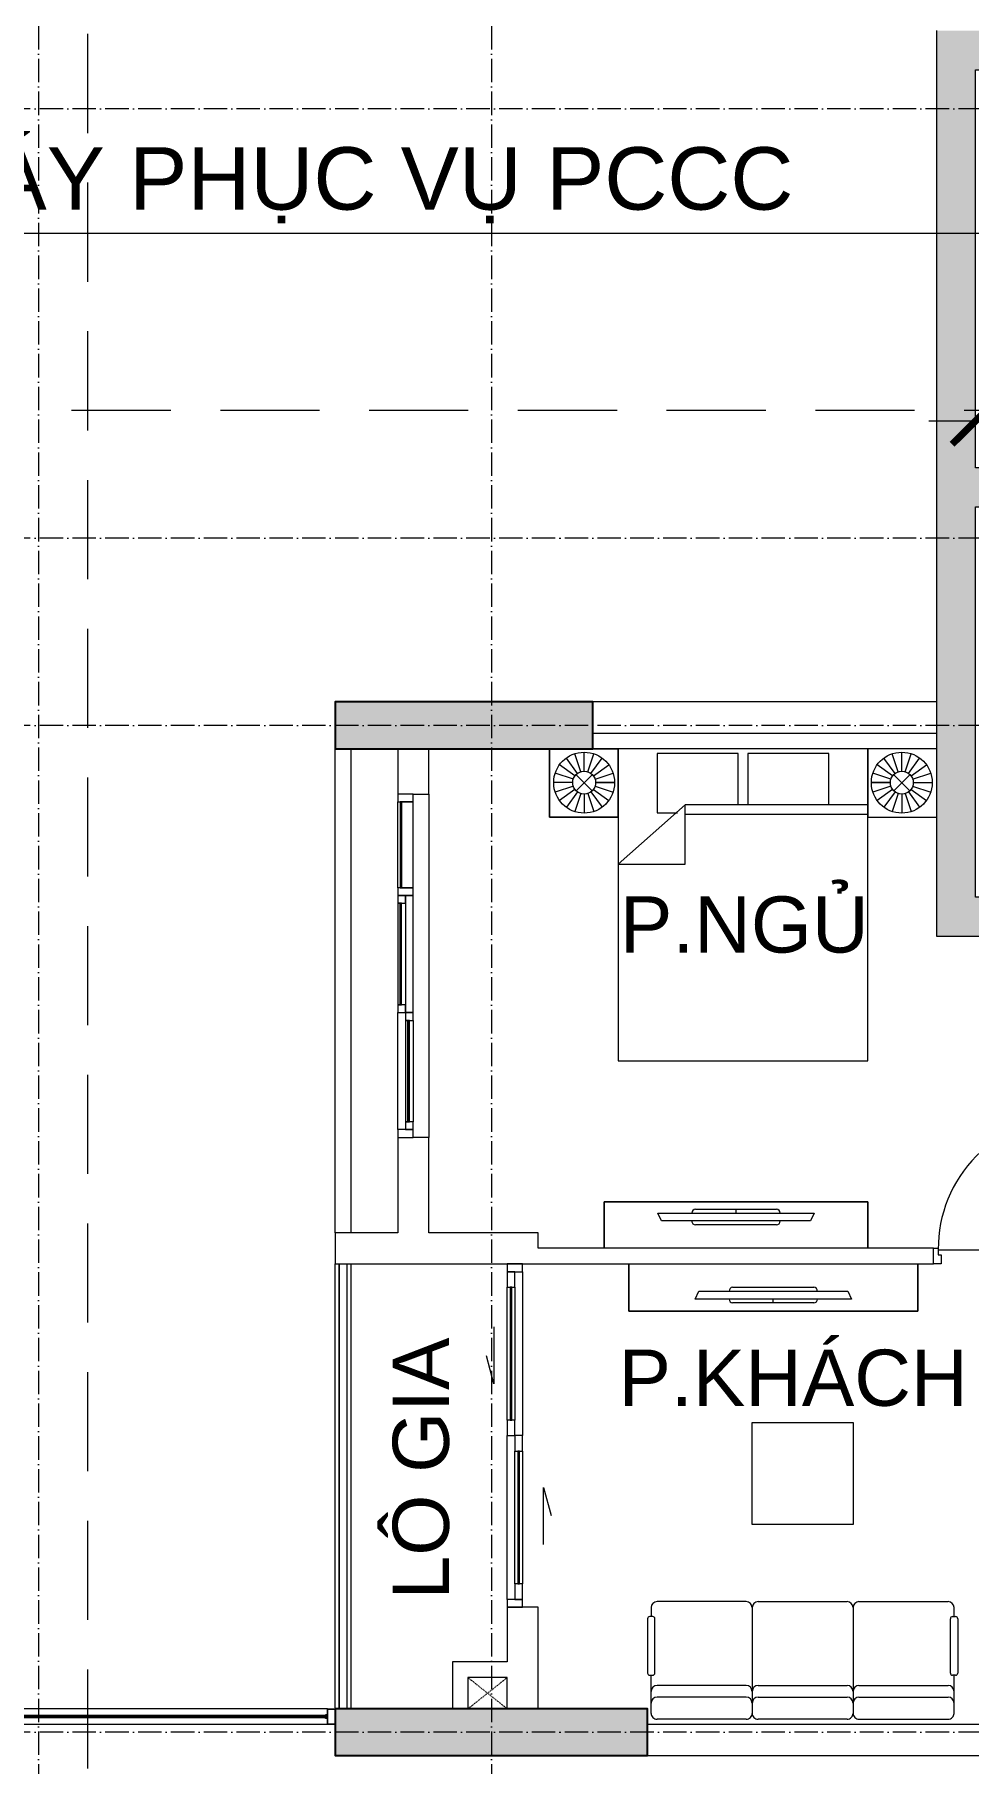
# Model space of a CAD drawing. Header units: millimetres. Extents: x -20144 to 122974, y -38328 to 48263.
# Drawn here: x 16976 to 22955, y 11250 to 22325 of the extents above; entities that cross this region are included whole.
import ezdxf

# ---------------------------------------------------------------- set-up
doc = ezdxf.new("R2010")
doc.units = ezdxf.units.MM
for name, pattern in [('Dash', [6.35, 3.175, -3.175]), ('Grid Line', [4.2, 3, -0.6, 0, -0.6]), ('HIDDEN2', [4.7625, 3.175, -1.5875])]:
    doc.linetypes.add(name, pattern=pattern)
for name, color, linetype, lineweight in [('A-DETL-GENF', 31, 'Continuous', 5), ('A-DETL-GENF-HDLN', 161, 'Dash', 5), ('CHU', 181, 'Continuous', 5), ('CUA', 31, 'Continuous', 9), ('DIM', 1, 'Continuous', 5), ('KI-HIEU-1', 151, 'Continuous', 9), ('NET CAT', 3, 'Continuous', 5), ('NET THAY 1', 41, 'Continuous', 5), ('NET-CAT', 3, 'Continuous', 15), ('NET-THAY', 2, 'Continuous', 9), ('THIET BI', 44, 'Continuous', 5), ('TRUC', 225, 'Continuous', 5), ('X-COT HAM$0$LC.HA', 8, 'Continuous', 9)]:
    doc.layers.add(name, color=color, linetype=linetype, lineweight=lineweight)
doc.styles.add('Arial_3', font='arial_0.ttf', dxfattribs={"height": 400})
doc.styles.add('Arial_4', font='arial_0.ttf', dxfattribs={"height": 360})
doc.styles.add('TA1', font='arial_0.ttf')
doc.dimstyles.new('D_200_KTx2', dxfattribs={"dimtxt": 400, "dimasz": 300, "dimexe": 300, "dimexo": 300, "dimgap": 160, "dimtad": 1, "dimdec": 0, "dimzin": 9, "dimtxsty": 'TA1', "dimblk": 'ARCHTICK', "dimcen": 1, "dimdle": 300, "dimclrd": 256, "dimclre": 256, "dimclrt": 7, "dimadec": 0, "dimazin": 0, "dimtfac": 1, "dimtdec": 0, "dimtix": 1, "dimtmove": 1, "dimatfit": 3, "dimldrblk": 'ARCHTICK', "dimfxl": 0, "dimtolj": 1, "dimtzin": 0, "dimlwd": -1, "dimlwe": -1, "dimarcsym": 0})

# ---------------------------------------------------------------- blocks, each defined once
blk = doc.blocks.new('VACH THANG MAY - VACH THANG MAY-1083953-MẶT BẰNG TẦNG 5 ĐẾN TẦNG 22')
at = {"layer": 'NET CAT', "lineweight": 9}
for p, q in [((22751, 22350), (22751, 16550)), ((22751, 16550), (26901, 16550))]:
    blk.add_line(p, q, dxfattribs=at)
blk = doc.blocks.new('ALC1807-ASCENT PLAZA-KET CAU_rvt-1-MẶT BẰNG TẦNG 5 ĐẾN TẦNG 22')
at = {"layer": 'X-COT HAM$0$LC.HA'}
h = blk.add_hatch(color=256, dxfattribs=at)
h.dxf.hatch_style = 1
h.paths.add_polyline_path([(20551, 17750), (20551, 18050), (18901, 18050), (18901, 17750)])
h = blk.add_hatch(color=256, dxfattribs=at)
h.dxf.hatch_style = 1
h.paths.add_polyline_path([(20901, 11300), (20901, 11600), (18901, 11600), (18901, 11300)])
at = {"ltscale": 1000}
for points in [[(20551, 17750), (20551, 18050), (18901, 18050), (18901, 17750)], [(20901, 11300), (20901, 11600), (18901, 11600), (18901, 11300)]]:
    blk.add_lwpolyline(points, close=True, dxfattribs=at)
at = {"color": 250, "lineweight": 15}
blk.add_blockref('VACH THANG MAY - VACH THANG MAY-1083953-MẶT BẰNG TẦNG 5 ĐẾN TẦNG 22', (0, 0), dxfattribs=at)
blk = doc.blocks.new('CUA LO GIA _LUA_ - CUA LO GIA _LUA_-1365713-MẶT BẰNG TẦNG 5 ĐẾN TẦNG 22')
at = {"layer": 'CUA'}
for p, q in [((332, 184), (511, 232)), ((697, 184), (332, 184)), ((-1050, 100), (-1100, 100)), ((-1100, 100), (-1100, 0)), ((-1050, 0), (-1050, 100)), ((-1050, 100), (0, 100)), ((-950, 50), (-1050, 50)), ((-1050, 50), (-1050, 0)), ((-1050, 0), (-950, 0)), ((-950, 0), (-950, 50)), ((-950, 50), (-100, 50)), ((-100, 30), (-950, 30)), ((-950, 30), (-950, 20)), ((-950, 20), (-100, 20)), ((-100, 0), (-950, 0)), ((0, 50), (-100, 50)), ((-100, 50), (-100, 0)), ((-100, 20), (-100, 30)), ((-100, 0), (0, 0)), ((100, 100), (0, 100)), ((0, 100), (0, 50)), ((0, 0), (0, 50)), ((0, 50), (100, 50)), ((100, 50), (100, 100)), ((100, 100), (950, 100)), ((950, 80), (100, 80)), ((100, 80), (100, 70)), ((100, 70), (950, 70)), ((950, 50), (100, 50)), ((1050, 100), (950, 100)), ((950, 100), (950, 50)), ((950, 70), (950, 80)), ((950, 50), (1050, 50)), ((1050, 50), (1050, 100)), ((1100, 100), (1050, 100)), ((1050, 100), (1050, 0)), ((1100, 0), (1100, 100)), ((-1100, 0), (-1050, 0)), ((1050, 0), (0, 0)), ((1050, 0), (1100, 0)), ((-697, -134), (-332, -134)), ((-332, -134), (-511, -182))]:
    blk.add_line(p, q, dxfattribs=at)
blk = doc.blocks.new('CUA PHONG NGU - Type 1-1365695-MẶT BẰNG TẦNG 5 ĐẾN TẦNG 22')
at = {"layer": 'CUA', "lineweight": 5}
for p, q in [((-349, -52), (-349, 48)), ((-349, 48), (-299, 48)), ((-299, 48), (-299, -11)), ((501, 48), (551, 48)), ((501, -11), (501, 48)), ((551, 48), (551, -52)), ((-319, -52), (-349, -52)), ((-319, -11), (-319, -52)), ((-299, -11), (-319, -11)), ((521, -11), (501, -11)), ((521, -52), (521, -11)), ((551, -52), (521, -52))]:
    blk.add_line(p, q, dxfattribs=at)
at = {"layer": 'CUA'}
for p, q in [((-278, -52), (-318, -52)), ((-318, -52), (-318, -890)), ((-278, -890), (-278, -52)), ((-318, -890), (-278, -890))]:
    blk.add_line(p, q, dxfattribs=at)
at = {"layer": 'CUA', "lineweight": 5}
blk.add_arc((-318, -52), 838, 270, 0.5, dxfattribs=at)
blk = doc.blocks.new('X-PHONG NGU 2 - X-PHONG NGU 2_Recovery_ 3-1759956-MẶT BẰNG TẦNG 5 ĐẾN TẦNG 22')
at = {"layer": 'CUA'}
for p, q in [((-1050, 0), (-1100, 0)), ((-1100, 0), (-1100, -100)), ((-500, 0), (-1050, 0)), ((-1050, 0), (-1050, -75)), ((-1050, -100), (-1050, 0)), ((-500, -75), (-500, 0)), ((-450, 0), (-500, 0)), ((-500, 0), (-500, -100)), ((300, 0), (-450, 0)), ((-450, 0), (-450, -50)), ((-450, -100), (-450, 0)), ((300, -50), (300, 0)), ((350, 0), (300, 0)), ((300, 0), (300, -50)), ((350, -50), (350, 0)), ((350, 0), (1000, 0)), ((1050, 0), (1000, 0)), ((1000, 0), (1000, -50)), ((1100, 0), (1050, 0)), ((1050, 0), (1050, -100)), ((1050, -50), (1050, 0)), ((1100, -100), (1100, 0)), ((-1100, -100), (-1050, -100)), ((-500, -75), (-1050, -75)), ((-1050, -75), (-1050, -85)), ((-1050, -75), (-500, -75)), ((-1050, -85), (-500, -85)), ((-500, -100), (-1050, -100)), ((-500, -85), (-500, -75)), ((-500, -100), (-450, -100)), ((-450, -50), (300, -50)), ((-400, -50), (-450, -50)), ((-450, -50), (-450, -100)), ((-450, -100), (-400, -100)), ((-400, -100), (-400, -50)), ((250, -75), (-400, -75)), ((-400, -75), (-400, -85)), ((-400, -85), (250, -85)), ((250, -85), (-400, -85)), ((-400, -85), (-400, -100)), ((-400, -100), (250, -100)), ((300, -50), (250, -50)), ((250, -50), (250, -100)), ((250, -85), (250, -75)), ((250, -100), (250, -85)), ((250, -100), (300, -100)), ((300, -50), (350, -50)), ((300, -100), (300, -50)), ((1050, -100), (300, -100)), ((1000, -25), (350, -25)), ((350, -25), (350, -35)), ((350, -35), (1000, -35)), ((1000, -35), (350, -35)), ((350, -35), (350, -50)), ((350, -50), (1000, -50)), ((1000, -35), (1000, -25)), ((1000, -50), (1000, -35)), ((1000, -50), (1050, -50)), ((1050, -100), (1100, -100))]:
    blk.add_line(p, q, dxfattribs=at)
blk = doc.blocks.new('X-GIUONG1 - X-GIUONG-1305651-MẶT BẰNG TẦNG 5 ĐẾN TẦNG 22')
at = {"layer": 'THIET BI'}
for p, q in [((-1239, 0), (-1239, -439)), ((-1239, -439), (-1239, 0)), ((-1076, -174), (-1174, -103)), ((-1060, -158), (-1131, -60)), ((-1039, -148), (-1077, -32)), ((-1017, -144), (-1017, -22)), ((-994, -148), (-956, -32)), ((-974, -158), (-902, -60)), ((-800, 0), (-961, 0)), ((-961, 0), (-800, 0)), ((-957, -174), (-859, -103)), ((-800, -439), (-800, 0)), ((800, 0), (-800, 0)), ((-800, 0), (-800, -2000)), ((800, 0), (-800, 0)), ((-800, 0), (-800, -439)), ((-800, 0), (-800, -2000)), ((-550, -30), (-550, -410)), ((-30, -30), (-550, -30)), ((-30, -360), (-30, -30)), ((30, -30), (30, -360)), ((550, -30), (30, -30)), ((550, -360), (550, -30)), ((1239, 0), (800, 0)), ((800, 0), (800, -439)), ((800, -2000), (800, 0)), ((1239, 0), (800, 0)), ((800, 0), (800, -439)), ((800, -2000), (800, 0)), ((957, -174), (859, -103)), ((974, -158), (902, -60)), ((994, -148), (956, -32)), ((1017, -144), (1017, -22)), ((1039, -148), (1077, -32)), ((1060, -158), (1131, -60)), ((1076, -174), (1174, -103)), ((-1090, -217), (-1212, -217)), ((-1086, -195), (-1202, -157)), ((-1068, -269), (-965, -166)), ((-1068, -166), (-965, -269)), ((-947, -195), (-831, -157)), ((-943, -217), (-821, -217)), ((-821, -217), (-943, -217)), ((943, -217), (821, -217)), ((821, -217), (943, -217)), ((947, -195), (831, -157)), ((1068, -269), (965, -166)), ((1068, -166), (965, -269)), ((1086, -195), (1202, -157)), ((1090, -217), (1212, -217)), ((-1086, -240), (-1202, -278)), ((-1076, -260), (-1174, -332)), ((-1060, -277), (-1131, -375)), ((-1039, -287), (-1077, -403)), ((-1017, -291), (-1017, -412)), ((-994, -287), (-956, -403)), ((-974, -277), (-902, -375)), ((-957, -260), (-859, -332)), ((-947, -240), (-831, -278)), ((947, -240), (831, -278)), ((957, -260), (859, -332)), ((974, -277), (902, -375)), ((994, -287), (956, -403)), ((1017, -291), (1017, -412)), ((1039, -287), (1077, -403)), ((1060, -277), (1131, -375)), ((1076, -260), (1174, -332)), ((1086, -240), (1202, -278)), ((-1239, -439), (-800, -439)), ((-800, -439), (-1239, -439)), ((-370, -360), (-800, -740)), ((-550, -410), (-420, -410)), ((-370, -740), (-370, -360)), ((800, -360), (-370, -360)), ((-370, -420), (800, -420)), ((800, -439), (1239, -439)), ((800, -439), (1239, -439)), ((-800, -740), (-370, -740)), ((-800, -2000), (800, -2000)), ((-800, -2000), (800, -2000))]:
    blk.add_line(p, q, dxfattribs=at)
for centre, radius in [((-1017, -217), 195), ((1017, -217), 195), ((-1017, -217), 73.2), ((1017, -217), 73.2)]:
    blk.add_circle(centre, radius, dxfattribs=at)
blk = doc.blocks.new('X-SOFA - X-SOFA-V14-MẶT BẰNG TẦNG 5 ĐẾN TẦNG 22')
at = {"layer": 'THIET BI'}
for p, q in [((-754, 361), (-754, 932)), ((-716, 969), (-658, 969)), ((-658, 960), (-658, 979)), ((-644, 993), (-296, 993)), ((-296, 946), (-644, 946)), ((-282, 979), (-282, 960)), ((-282, 969), (-104, 969)), ((-217, 361), (-217, 932)), ((-141, 361), (-141, 932)), ((-104, 969), (-38, 969)), ((0, 361), (0, 932)), ((-1250, 325), (-1900, 325)), ((-1900, 325), (-1900, -325)), ((-1900, 325), (-1900, -325)), ((-1250, 325), (-1900, 325)), ((-1250, -325), (-1250, 325)), ((-1250, -325), (-1250, 325)), ((-754, -285), (-754, 285)), ((-716, 323), (-104, 323)), ((-217, -285), (-217, 285)), ((-141, -285), (-141, 285)), ((-104, 323), (-38, 323)), ((0, 285), (0, -285)), ((-1900, -325), (-1250, -325)), ((-1900, -325), (-1250, -325)), ((-716, -323), (-38, -323)), ((-754, -361), (-754, -932)), ((-217, -361), (-217, -932)), ((-141, -361), (-141, -932)), ((0, -361), (0, -932)), ((-716, -969), (-658, -969)), ((-658, -960), (-658, -979)), ((-296, -946), (-644, -946)), ((-644, -993), (-296, -993)), ((-282, -979), (-282, -960)), ((-104, -969), (-282, -969)), ((-38, -969), (-104, -969))]:
    blk.add_line(p, q, dxfattribs=at)
for centre, radius, start, end in [((-716, 932), 37.7, 90, 180), ((-644, 979), 14.1, 90, 180), ((-644, 960), 14.1, 180, 270), ((-296, 979), 14.1, 360, 90), ((-296, 960), 14.1, 270, 0), ((-179, 932), 37.7, 90, 180), ((-104, 932), 37.7, 90, 180), ((-38, 932), 37.7, 360, 90), ((-716, 361), 37.7, 180, 270), ((-179, 361), 37.7, 180, 270), ((-104, 361), 37.7, 180, 270), ((-38, 361), 37.7, 270, 0), ((-716, 285), 37.7, 90, 180), ((-179, 285), 37.7, 90, 180), ((-104, 285), 37.7, 90, 180), ((-38, 285), 37.7, 360, 90), ((-716, -285), 37.7, 180, 270), ((-716, -361), 37.7, 90, 180), ((-179, -285), 37.7, 180, 270), ((-179, -361), 37.7, 90, 180), ((-104, -285), 37.7, 180, 270), ((-104, -361), 37.7, 90, 180), ((-38, -285), 37.7, 270, 0), ((-38, -361), 37.7, 360, 90), ((-716, -932), 37.7, 180, 270), ((-644, -960), 14.1, 90, 180), ((-644, -979), 14.1, 180, 270), ((-296, -960), 14.1, 360, 90), ((-296, -979), 14.1, 270, 0), ((-179, -932), 37.7, 180, 270), ((-104, -932), 37.7, 180, 270), ((-38, -932), 37.7, 270, 0)]:
    blk.add_arc(centre, radius, start, end, dxfattribs=at)
blk = doc.blocks.new('X-TV - X-TV-1732792-MẶT BẰNG TẦNG 5 ĐẾN TẦNG 22')
at = {"layer": 'THIET BI'}
for p, q in [((1689, 298), (0, 298)), ((0, 298), (0, 0)), ((0, 298), (1689, 298)), ((0, 0), (0, 298)), ((344, 225), (1344, 225)), ((367, 175), (344, 225)), ((584, 250), (1104, 250)), ((844, 250), (844, 225)), ((1344, 225), (1322, 175)), ((1689, 0), (1689, 298)), ((1689, 298), (1689, 0)), ((1322, 175), (367, 175)), ((1104, 150), (584, 150))]:
    blk.add_line(p, q, dxfattribs=at)
for centre, start_param, end_param in [((584, 225), 0, 1.570796), ((1104, 225), 4.712389, 6.283185), ((584, 175), 1.570796, 3.141593), ((1104, 175), 3.141593, 4.712389)]:
    blk.add_ellipse(centre, major_axis=(0, 25), ratio=0.9, start_param=start_param, end_param=end_param, dxfattribs=at)
blk = doc.blocks.new('X-TV - X-TV-1732793-MẶT BẰNG TẦNG 5 ĐẾN TẦNG 22')
at = {"layer": 'THIET BI'}
for p, q in [((1850, 302), (0, 302)), ((0, 302), (0, 0)), ((0, 302), (1850, 302)), ((0, 0), (0, 302)), ((425, 225), (1425, 225)), ((447, 175), (425, 225)), ((665, 250), (1185, 250)), ((925, 250), (925, 225)), ((1425, 225), (1402, 175)), ((1850, 0), (1850, 302)), ((1850, 302), (1850, 0)), ((1402, 175), (447, 175)), ((1185, 150), (665, 150))]:
    blk.add_line(p, q, dxfattribs=at)
for centre, start_param, end_param in [((665, 225), 0, 1.570796), ((1185, 225), 4.712389, 6.283185), ((665, 175), 1.570796, 3.141593), ((1185, 175), 3.141593, 4.712389)]:
    blk.add_ellipse(centre, major_axis=(0, 25), ratio=0.9, start_param=start_param, end_param=end_param, dxfattribs=at)
blk = doc.blocks.new('Top Rail Type - Top Rail_Internal_-1821313-MẶT BẰNG TẦNG 5 ĐẾN TẦNG 22')
at = {"layer": 'NET THAY 1'}
for p, q in [((18925, 11600), (18925, 14450)), ((18975, 14450), (18975, 11600))]:
    blk.add_line(p, q, dxfattribs=at)
blk = doc.blocks.new('Top Rail Type - Top Rail_Internal_-V85-MẶT BẰNG TẦNG 5 ĐẾN TẦNG 22')
at = {"layer": 'NET THAY 1'}
for p, q in [((18925, 14450), (18925, 11600)), ((18975, 14450), (18975, 11600))]:
    blk.add_line(p, q, dxfattribs=at)
blk = doc.blocks.new('Family2 - Family1-1894638-MẶT BẰNG TẦNG 5 ĐẾN TẦNG 22')
at = {"layer": 'A-DETL-GENF'}
for p, q in [((250, 200), (0, 200)), ((0, 200), (0, 0)), ((250, 0), (250, 200)), ((0, 0), (250, 0))]:
    blk.add_line(p, q, dxfattribs=at)
at = {"layer": 'A-DETL-GENF-HDLN'}
for p, q in [((0, 200), (250, 1)), ((0, 0), (250, 199))]:
    blk.add_line(p, q, dxfattribs=at)
blk = doc.blocks.new('_ArchTick')
at = {"color": 0, "const_width": 0.15}
blk.add_lwpolyline([(-0.5, -0.5), (0.5, 0.5)], dxfattribs=at)
blk = doc.blocks.new('*D717')
at = {"layer": 'Defpoints', "color": 0, "transparency": 16777216}
for p in [(250, 3301), (3050, 3301), (3050, 3301)]:
    blk.add_point(p, dxfattribs=at)
at = {"layer": 'DIM', "transparency": 16777216}
blk.add_line((-50, 3301), (3350, 3301), dxfattribs=at)
at = {"layer": 'DIM', "transparency": 16777216, "xscale": 300, "yscale": 300, "zscale": 300}
for p, rotation in [((250, 3301), 179.9999999999999), ((3050, 3301), 359.9999999999999)]:
    blk.add_blockref('_ArchTick', p, dxfattribs=dict(at, rotation=rotation))
at = {"layer": 'DIM', "color": 7, "transparency": 16777216, "insert": (1650, 3665), "char_height": 400, "attachment_point": 5, "style": 'TA1'}
blk.add_mtext('\\A1;2800', dxfattribs=at)
blk = doc.blocks.new('*U753')
for p, q in [((5650, 100, 0), (50, 100, 0)), ((5650, 0, 0), (50, 0, 0)), ((5637, 58, 0), (63, 58, 0)), ((5637, 42, 0), (63, 42, 0))]:
    blk.add_line(p, q)
at = {"ltscale": 100}
for p, q in [((50, 61, 0), (50, 39, 0)), ((50, 61, 0), (50, 39, 0)), ((5650, 61, 0), (5650, 39, 0)), ((5650, 61, 0), (5650, 39, 0))]:
    blk.add_line(p, q, dxfattribs=at)
at = {"color": 1, "lineweight": 0, "ltscale": 10}
blk.add_line((57, 50, 0), (5643, 50, 0), dxfattribs=at)
at = {"ltscale": 25, "elevation": 0}
for points in [[(0, 0), (50, 0), (50, 100), (0, 100)], [(2, 2), (48, 2), (48, 98), (2, 98)]]:
    blk.add_lwpolyline(points, close=True, dxfattribs=at)
at = {"elevation": 0}
for points in [[(50, 39), (50, 61), (63, 61, -0.414214), (63, 60), (63, 57, -0.414214), (63, 56, -0.414214), (62, 57), (62, 59, 0.414214), (62, 60), (52, 60, 0.414214), (51, 59), (51, 40, 0.414214), (52, 40), (62, 40, 0.414214), (62, 40), (62, 43, -0.414214), (63, 43, -0.414214), (63, 43), (63, 39, -0.414214), (63, 39), (50, 39)], [(5650, 39), (5650, 61), (5638, 61, 0.414214), (5637, 60), (5637, 57, 0.414214), (5638, 56, 0.414214), (5638, 57), (5638, 59, -0.414214), (5639, 60), (5649, 60, -0.414214), (5649, 59), (5649, 40, -0.414214), (5649, 40), (5639, 40, -0.414214), (5638, 40), (5638, 43, 0.414214), (5638, 43, 0.414214), (5637, 43), (5637, 39, 0.414214), (5638, 39), (5650, 39)]]:
    blk.add_lwpolyline(points, format="xyb", dxfattribs=at)
for points in [[(50, 40), (50, 59)], [(50, 40), (50, 59)], [(5650, 40), (5650, 59)], [(5650, 40), (5650, 59)]]:
    blk.add_lwpolyline(points, dxfattribs=at)
for points in [[(57, 52, 0.110226), (57, 52), (57, 48, 0.110226), (57, 48, 0.547587), (60, 47, -0.371535), (61, 47, 0.207699), (65, 47, -0.626616), (65, 47, -0.088099), (63, 42), (63, 44), (60, 44), (60, 43), (56, 46, -0.26277), (55, 47), (55, 50), (55, 53, -0.26277), (56, 54), (60, 57), (60, 56), (63, 56), (63, 58, -0.088099), (65, 53, -0.626616), (65, 53, 0.207699), (61, 53, -0.371535), (60, 53, 0.547587)], [(5643, 52, -0.110226), (5643, 52), (5643, 48, -0.110226), (5643, 48, -0.547587), (5640, 47, 0.371535), (5639, 47, -0.207699), (5635, 47, 0.626616), (5635, 47, 0.088099), (5637, 42), (5637, 44), (5640, 44), (5640, 43), (5644, 46, 0.26277), (5645, 47), (5645, 50), (5645, 53, 0.26277), (5644, 54), (5640, 57), (5640, 56), (5637, 56), (5637, 58, 0.088099), (5635, 53, 0.626616), (5635, 53, -0.207699), (5639, 53, 0.371535), (5640, 53, -0.547587)]]:
    blk.add_lwpolyline(points, format="xyb", close=True)
for points in [[(57, 47), (57, 52), (5643, 52), (5643, 47)], [(5700, 100), (5700, 0), (5650, 0), (5650, 100)], [(5698, 98), (5698, 2), (5652, 2), (5652, 98)]]:
    blk.add_lwpolyline(points, close=True)
blk = doc.blocks.new('A$C52CD303B')
at = {"layer": 'NET-CAT'}
h = blk.add_hatch(color=256, dxfattribs=at)
h.dxf.hatch_style = 1
h.paths.add_polyline_path([(5450, 10650), (5200, 10650), (5200, 9650), (5450, 9650)], flags=17)
h.paths.add_polyline_path([(5450, 12850), (5200, 12850), (5200, 11850), (5450, 11850)], flags=17)
h.paths.add_polyline_path([(5450, 8450), (5200, 8450), (5200, 7450), (5450, 7450)], flags=17)
h.paths.add_polyline_path([(5450, 6250), (5200, 6250), (5200, 5800), (3000, 5800), (3000, 14500), (5200, 14500), (5200, 14050), (5450, 14050), (5450, 14750), (2750, 14750), (2750, 7850), (2350, 7850), (2350, 7600), (2750, 7600), (2750, 5800), (950, 5800), (950, 7600), (1350, 7600), (1350, 7850), (700, 7850), (700, 5800), (0, 5800), (0, 0), (4150, 0), (4150, 250), (250, 250), (250, 2750), (5450, 2750), (5450, 3000), (3300, 3000), (3300, 3875), (3050, 3875), (3050, 3000), (250, 3000), (250, 5550), (3050, 5550), (3050, 5075), (3300, 5075), (3300, 5550), (5450, 5550)])
blk.add_lwpolyline([(0, 5800), (0, 0), (4150, 0), (4150, 250), (250, 250), (250, 2750), (5450, 2750), (5450, 3000), (3300, 3000), (3300, 3875), (3050, 3875), (3050, 3000), (250, 3000), (250, 5550), (3050, 5550), (3050, 5075), (3300, 5075), (3300, 5550), (5450, 5550), (5450, 6250)], dxfattribs=at)
at = {"layer": 'DIM'}
dim = blk.add_linear_dim(base=(3050, 3300.8), p1=(250, 3300.8), p2=(3050, 3300.8), dimstyle='D_200_KTx2', dxfattribs=at)
dim.commit()
dim.dimension.update_dxf_attribs({"geometry": '*D717', "text_midpoint": (1650, 3665.1)})
blk = doc.blocks.new('ALC1807-ASCENT PLAZA-KET CAU 1_rvt-1-MẶT BẰNG TẦNG 5 ĐẾN TẦNG 22')
blk.add_blockref('A$C52CD303B', (22751, 16550))

msp = doc.modelspace()

# ---------------------------------------------------------------- linework, layer by layer
at = {"layer": 'KI-HIEU-1', "linetype": 'HIDDEN2', "ltscale": 200}
for p, q in [((17315.5, -7833.5), (17315.5, 45196.8)), ((-17077.5, 19919), (42102.5, 19919))]:
    msp.add_line(p, q, dxfattribs=at)
at = {"layer": 'NET-CAT'}
for p, q in [((22750.5, 18249.9), (22750.5, 18049.9)), ((22750.5, 18049.9), (20550.5, 18049.9)), ((20550.5, 17849.9), (22750.5, 17849.9)), ((19300.5, 17749.9), (19300.5, 17459.9)), ((19500.5, 17459.9), (19500.5, 17749.9)), ((19400.5, 17459.9), (19500.5, 17459.9)), ((19300.5, 15259.9), (19300.5, 14649.9)), ((19500.5, 15259.9), (19400.5, 15259.9)), ((19500.5, 14649.9), (19500.5, 15259.9)), ((19300.5, 14649.9), (18900.5, 14649.9)), ((18900.5, 14649.9), (18900.5, 14449.9)), ((20200.5, 14649.9), (19500.5, 14649.9)), ((20200.5, 14549.9), (20200.5, 14649.9)), ((22730.5, 14549.9), (20200.5, 14549.9)), ((22730.5, 14449.9), (22730.5, 14549.9)), ((18900.5, 14449.9), (22730.5, 14449.9)), ((20200.5, 12249.9), (20000.5, 12249.9)), ((20000.5, 12249.9), (20000.5, 11899.9)), ((20200.5, 11599.9), (20200.5, 12249.9)), ((20000.5, 11899.9), (19650.5, 11899.9)), ((19650.5, 11899.9), (19650.5, 11599.9)), ((26697.1, 11499.9), (20900.5, 11499.9)), ((20900.5, 11299.9), (26697.1, 11299.9))]:
    msp.add_line(p, q, dxfattribs=at)
at = {"layer": 'NET-THAY'}
for p, q in [((18900.5, 14649.9), (18900.5, 17749.9)), ((19000.5, 17749.9), (19000.5, 14649.9)), ((19500.5, 17459.9), (19500.5, 15259.9)), ((22760.5, 14539.9), (23600.5, 14539.9)), ((18900.5, 11605.9), (18900.5, 14449.9)), ((19000.5, 14449.9), (19000.5, 11599.9)), ((17100.5, 11599.9), (17070.5, 11599.9)), ((18100.5, 11599.9), (18070.5, 11599.9))]:
    msp.add_line(p, q, dxfattribs=at)
at = {"layer": 'TRUC', "linetype": 'Grid Line', "ltscale": 50}
for p, q in [((17000.5, 43599.9), (17000.5, -4500.1)), ((19900.5, 43599.9), (19900.5, -4500.1)), ((43000.5, 21849.9), (-12092.4, 21849.9)), ((43000.5, 19099.9), (-12092.4, 19099.9)), ((43000.5, 17899.9), (-14407, 17899.9)), ((43000.5, 11449.9), (-12092.4, 11449.9))]:
    msp.add_line(p, q, dxfattribs=at)

# ---------------------------------------------------------------- block references
at = {"lineweight": 5}
for name in ['ALC1807-ASCENT PLAZA-KET CAU_rvt-1-MẶT BẰNG TẦNG 5 ĐẾN TẦNG 22', 'ALC1807-ASCENT PLAZA-KET CAU 1_rvt-1-MẶT BẰNG TẦNG 5 ĐẾN TẦNG 22']:
    msp.add_blockref(name, (0, 0), dxfattribs=at)
at = {"layer": 'A-DETL-GENF'}
msp.add_blockref('Family2 - Family1-1894638-MẶT BẰNG TẦNG 5 ĐẾN TẦNG 22', (19750.5, 11599.9), dxfattribs=at)
at = {"layer": 'CUA'}
for name, p, rotation in [('X-PHONG NGU 2 - X-PHONG NGU 2_Recovery_ 3-1759956-MẶT BẰNG TẦNG 5 ĐẾN TẦNG 22', (19400.5, 16359.9), 269.9999999999999), ('CUA PHONG NGU - Type 1-1365695-MẶT BẰNG TẦNG 5 ĐẾN TẦNG 22', (23282, 14497.7), 180), ('CUA LO GIA _LUA_ - CUA LO GIA _LUA_-1365713-MẶT BẰNG TẦNG 5 ĐẾN TẦNG 22', (20100.5, 13349.9), 89.99999999999993)]:
    msp.add_blockref(name, p, dxfattribs=dict(at, rotation=rotation))
msp.add_blockref('*U753', (13200.5, 11499.9, 0), dxfattribs=at)
at = {"layer": 'NET THAY 1'}
for name in ['Top Rail Type - Top Rail_Internal_-1821313-MẶT BẰNG TẦNG 5 ĐẾN TẦNG 22', 'Top Rail Type - Top Rail_Internal_-V85-MẶT BẰNG TẦNG 5 ĐẾN TẦNG 22']:
    msp.add_blockref(name, (0, 0), dxfattribs=at)
at = {"layer": 'THIET BI'}
for name, p in [('X-GIUONG1 - X-GIUONG-1305651-MẶT BẰNG TẦNG 5 ĐẾN TẦNG 22', (21511.5, 17749.9)), ('X-TV - X-TV-1732792-MẶT BẰNG TẦNG 5 ĐẾN TẦNG 22', (20622.6, 14549.9))]:
    msp.add_blockref(name, p, dxfattribs=at)
for name, p, rotation in [('X-TV - X-TV-1732793-MẶT BẰNG TẦNG 5 ĐẾN TẦNG 22', (22630.4, 14449.9), 180), ('X-SOFA - X-SOFA-V14-MẶT BẰNG TẦNG 5 ĐẾN TẦNG 22', (21893.3, 11532.7), 269.9999999999997)]:
    msp.add_blockref(name, p, dxfattribs=dict(at, rotation=rotation))

# ---------------------------------------------------------------- texts
at = {"layer": 'CHU', "insert": (21834, 21603.4), "char_height": 400, "width": 8782.01, "attachment_point": 3, "line_spacing_factor": 0.936439, "style": 'Arial_3'}
msp.add_mtext('THANG MÁY PHỤC VỤ PCCC', dxfattribs=at)
at = {"layer": 'CHU', "color": 7, "char_height": 360, "attachment_point": 3, "line_spacing_factor": 0.936439, "style": 'Arial_4'}
for s, insert, width in [('\\pt2540.0016,5079.9996,7620.0012,10159.9992,12700.0008,15239.9988,17780.0004,20319.9984,22860,25400.0016,27939.9996,30480.0012,33019.9992,35560.0008,38099.9988,40640.0004,43179.9984,45720,48260.0016,50799.9996,53340.0012,55879.9992,58420.0008,60959.9988,63500.0004,66039.9984,68580,71120.0016,73659.9996,76200.0012,78739.9992,81280.0008;P.NGỦ', (22316.3, 16804.2), 1577.62), ('\\pt2540.0016,5079.9996,7620.0012,10159.9992,12700.0008,15239.9988,17780.0004,20319.9984,22860,25400.0016,27939.9996,30480.0012,33019.9992,35560.0008,38099.9988,40640.0004,43179.9984,45720,48260.0016,50799.9996,53340.0012,55879.9992,58420.0008,60959.9988,63500.0004,66039.9984,68580,71120.0016,73659.9996,76200.0012,78739.9992,81280.0008;P.KHÁCH', (22950.3, 13900.6), 2217.96)]:
    msp.add_mtext(s, dxfattribs=dict(at, insert=insert, width=width))
at = {"layer": 'CHU', "color": 7, "insert": (19268.5, 13977.9), "char_height": 360, "width": 1998.921, "attachment_point": 3, "rotation": 90, "line_spacing_factor": 0.936439, "style": 'Arial_4'}
msp.add_mtext('\\pt2540.0016,5079.9996,7620.0012,10159.9992,12700.0008,15239.9988,17780.0004,20319.9984,22860,25400.0016,27939.9996,30480.0012,33019.9992,35560.0008,38099.9988,40640.0004,43179.9984,45720,48260.0016,50799.9996,53340.0012,55879.9992,58420.0008,60959.9988,63500.0004,66039.9984,68580,71120.0016,73659.9996,76200.0012,78739.9992,81280.0008;LÔ GIA', dxfattribs=at)

# ---------------------------------------------------------------- leaders
at = {"layer": 'CHU'}
msp.add_leader([(24550.5, 21050), (14157.8, 21050)], dimstyle='D_200_KTx2', override={"dimtad": 0, "dimarcsym": 2}, dxfattribs=at)

doc.saveas('drawing.dxf')
